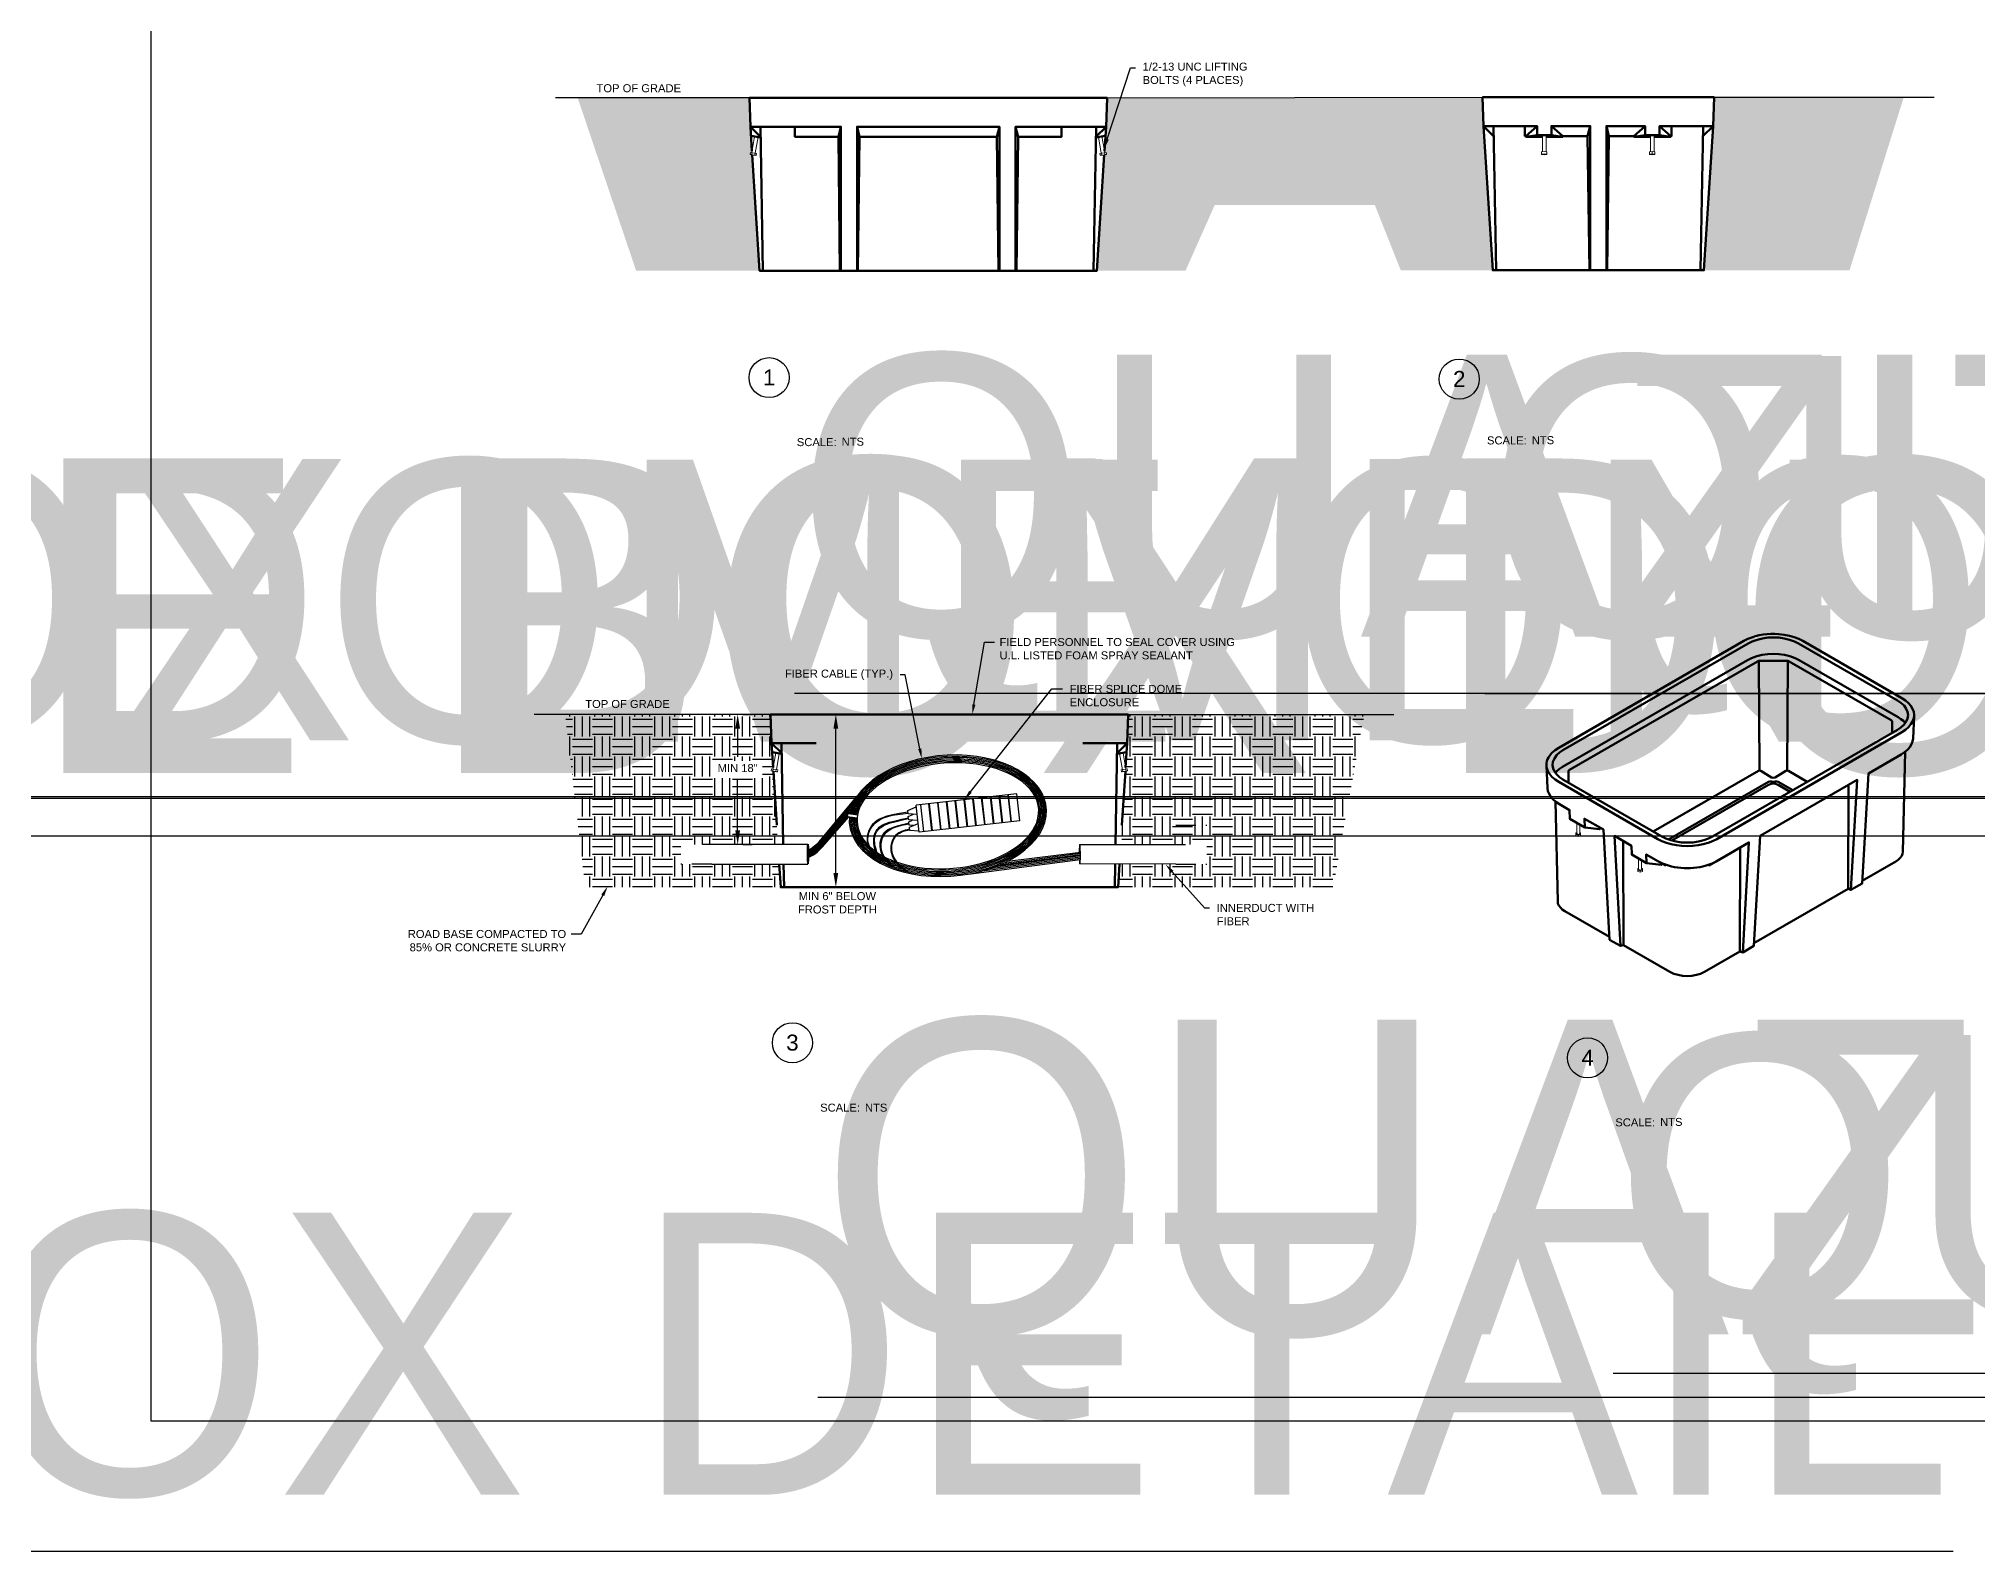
# Model space of a CAD drawing. Header units: feet. Extents: x -21 to 222, y -35 to 17.
# Drawn here: x 45.87 to 70.09, y -12.11 to 6.79 of the extents above; entities that cross this region are included whole.
import ezdxf
from ezdxf import colors
from ezdxf.entities.mleader import LeaderData, LeaderLine
from ezdxf.enums import TextEntityAlignment as Align
from ezdxf.math import Vec2, Vec3

# ---------------------------------------------------------------- set-up
doc = ezdxf.new("R2018")
doc.units = ezdxf.units.FT
doc.header["$MEASUREMENT"] = 0
doc.linetypes.add('DASHED2', pattern=[0.375, 0.25, -0.125])
for name, color, linetype in [('E-TEXT', 7, 'Continuous'), ('G-ANNO-TEXT', 1, 'Continuous'), ('PDF_Geometry', 7, 'Continuous'), ('TEXT', 1, 'Continuous')]:
    doc.layers.add(name, color=color, linetype=linetype)
doc.layers.add('G-NPLT', color=67, linetype='Continuous', plot=False)
doc.styles.add('NEI-A', font='arial.ttf', dxfattribs={"height": 0.1})
doc.styles.get("Standard").update_dxf_attribs({"font": 'arial.ttf'})
doc.dimstyles.new('Annotative - Arch', dxfattribs={"dimscale": 0, "dimtxt": 0.1, "dimasz": 0.18, "dimexe": 0.18, "dimexo": 0.0625, "dimgap": 0.09, "dimtad": 0, "dimtih": 1, "dimtoh": 1, "dimdec": 4, "dimlfac": 12, "dimzin": 0, "dimdsep": 46, "dimlunit": 4, "dimtxsty": 'NEI-A', "dimcen": 0.09, "dimadec": 1, "dimazin": 0, "dimtfac": 1, "dimtdec": 4, "dimtofl": 0, "dimtmove": 0, "dimatfit": 3, "dimfxl": 1, "dimtolj": 1, "dimtzin": 0, "dimarcsym": 0})
pattern_1 = [(0, (42.28815, 2.0998), (0.25, 0.25), [0.25, -0.25]), (0, (42.28815, 2.19355), (0.25, 0.25), [0.25, -0.25]), (0, (42.28815, 2.2873), (0.25, 0.25), [0.25, -0.25]), (90, (42.3194, 2.31855), (-0.25, 0.25), [0.25, -0.25]), (90, (42.41315, 2.31855), (-0.25, 0.25), [0.25, -0.25]), (90, (42.5069, 2.31855), (-0.25, 0.25), [0.25, -0.25])]

# ---------------------------------------------------------------- blocks, each defined once
blk = doc.blocks.new('DETAIL_TITLE')
at = {"layer": 'G-ANNO-TEXT'}
blk.add_circle((0.592, -0.513), 0.25, dxfattribs=at)
at = {"layer": 'G-ANNO-TEXT', "style": 'NEI-A', "flags": 8}
blk.add_attdef('#', text='', height=0.2, dxfattribs=at).set_placement((0.592, -0.511), align=Align.MIDDLE_CENTER)
at = {"layer": 'G-ANNO-TEXT', "lineweight": 30, "flags": 104}
blk.add_attdef('DETAIL_TITLE', text='', height=0.2, dxfattribs=at).set_placement((0.91, -0.525), align=Align.BOTTOM_LEFT)
at = {"layer": 'G-ANNO-TEXT', "style": 'NEI-A'}
for tag, p in [('SCALE:', (0.939, -0.738)), ('1"_=_', (1.547, -0.738))]:
    blk.add_attdef(tag, text='', height=0.1, dxfattribs=at).set_placement(p, align=Align.BOTTOM_LEFT)
blk = doc.blocks.new('*D8')
at = {"layer": 'Defpoints', "color": 0, "transparency": 16777216}
for p in [(54.603, -1.655), (54.603, -1.655), (54.603, -3.282)]:
    blk.add_point(p, dxfattribs=at)
at = {"layer": 'TEXT', "color": 0, "lineweight": -2, "transparency": 16777216}
for p, q in [((54.666, -1.655), (54.783, -1.655)), ((54.603, -1.835), (54.603, -2.185)), ((54.603, -3.102), (54.603, -2.468)), ((54.666, -3.282), (54.783, -3.282))]:
    blk.add_line(p, q, dxfattribs=at)
at = {"layer": 'TEXT', "color": 0, "transparency": 16777216}
for points in [[(54.573, -1.835), (54.633, -1.835), (54.603, -1.655)], [(54.573, -3.102), (54.633, -3.102), (54.603, -3.282)]]:
    blk.add_solid(points, dxfattribs=at)
at = {"layer": 'TEXT', "color": 0, "transparency": 16777216, "insert": (54.603, -2.326), "char_height": 0.1, "attachment_point": 5, "style": 'NEI-A'}
blk.add_mtext('\\A1;MIN 18"', dxfattribs=at)
blk = doc.blocks.new('*D9')
at = {"layer": 'Defpoints', "color": 0, "transparency": 16777216}
for p in [(55.83, -1.655), (55.83, -1.655), (55.83, -3.815)]:
    blk.add_point(p, dxfattribs=at)
at = {"layer": 'TEXT', "color": 0, "lineweight": -2, "transparency": 16777216}
for p, q in [((55.893, -1.655), (56.01, -1.655)), ((55.83, -3.635), (55.83, -1.835)), ((55.893, -3.815), (56.01, -3.815))]:
    blk.add_line(p, q, dxfattribs=at)
at = {"layer": 'TEXT', "color": 0, "transparency": 16777216}
for points in [[(55.8, -1.835), (55.86, -1.835), (55.83, -1.655)], [(55.8, -3.635), (55.86, -3.635), (55.83, -3.815)]]:
    blk.add_solid(points, dxfattribs=at)
at = {"layer": 'TEXT', "color": 0, "transparency": 16777216, "insert": (55.849, -4.01), "char_height": 0.1, "width": 1.34795, "attachment_point": 5, "style": 'NEI-A'}
blk.add_mtext('\\A1;MIN 6" BELOW FROST DEPTH', dxfattribs=at)

msp = doc.modelspace()

# ---------------------------------------------------------------- hatches: boundary and pattern name
h = msp.add_hatch()
h.set_pattern_fill('EARTH', color=256)
h.set_pattern_definition([(0, (41.71186, 2.0998), (0.25, 0.25), [0.25, -0.25]), (0, (41.71186, 2.19355), (0.25, 0.25), [0.25, -0.25]), (0, (41.71186, 2.2873), (0.25, 0.25), [0.25, -0.25]), (90, (41.74311, 2.31855), (-0.25, 0.25), [0.25, -0.25]), (90, (41.83686, 2.31855), (-0.25, 0.25), [0.25, -0.25]), (90, (41.93061, 2.31855), (-0.25, 0.25), [0.25, -0.25])])
h.paths.add_polyline_path([(60.5644904, 4.7103376), (61.5644904, 4.7103376), (62.5644904, 4.7103376), (62.8891021, 3.8940604), (64.0373512, 3.8958807), (63.9240178, 5.6958807), (63.9106845, 6.0558807), (59.2182963, 6.0480403), (59.2066297, 5.6880403), (59.1865994, 5.3842479), (59.1898904, 5.3651291), (59.2066297, 5.3680403), (59.2100981, 5.343761), (59.2082963, 5.3430403), (59.2066297, 5.3413736), (59.2021852, 5.3405959), (59.199963, 5.339707), (59.1986297, 5.3399736), (59.1832484, 5.3372819), (59.0916297, 3.8880403), (60.199196, 3.8897961)])
h.paths.add_polyline_path([(59.5606375, 5.8733328), (59.560643, 5.8733328)], flags=16)
h.paths.add_polyline_path([(54.7849923, 5.3375769), (54.7706134, 5.3400932), (54.7662963, 5.3393736), (54.7620463, 5.342207), (54.758099, 5.3437859), (54.7632963, 5.3680403), (54.778278, 5.3654348), (54.7816297, 5.384707), (54.7632963, 5.6880403), (54.749963, 6.0480403), (52.6043842, 6.0480403), (53.3346652, 3.8880403), (54.8766297, 3.8880403)])
h.paths.add_polyline_path([(69.1738125, 6.0558807), (66.8040178, 6.0558807), (66.7906845, 5.6958807), (66.6773512, 3.8958807), (68.4966943, 3.8958807)])
h = msp.add_hatch()
h.set_pattern_fill('EARTH', color=256)
h.set_pattern_definition(pattern_1)
h.paths.add_polyline_path([(53.8936637, -3.2820861), (55.1071335, -3.2820861), (55.049202, -2.3657152), (55.0348231, -2.3631989), (55.032506, -2.363585), (55.0289875, -2.3621776), (55.0219983, -2.3609545), (55.027506, -2.3352517), (55.0426234, -2.3378808), (55.0458394, -2.318585), (55.027506, -2.0152517), (55.0141727, -1.6552517), (52.4473515, -1.6552517), (52.699259, -3.8152517), (55.1408394, -3.8152517), (55.1225173, -3.5254303), (53.8936637, -3.5254303)])
h.paths.add_polyline_path([(54.258128, -2.4517665), (54.9154712, -2.4517665), (54.9154712, -2.2347155), (54.258128, -2.2347155)], flags=16)
h.paths.add_polyline_path([(53.8641848, -2.394795), (53.8641861, -2.3947949)], flags=16)
h = msp.add_hatch()
h.set_pattern_fill('EARTH', color=256)
h.set_pattern_definition(pattern_1)
h.paths.add_polyline_path([(62.4317499, -1.6552517), (59.482506, -1.6552517), (59.4708394, -2.0152517), (59.4508394, -2.318585), (59.4541023, -2.3381625), (59.4709124, -2.335239), (59.4709727, -2.336185), (59.4743502, -2.3598277), (59.472506, -2.3602517), (59.4708394, -2.3619184), (59.4663949, -2.3626962), (59.4641727, -2.363585), (59.4628394, -2.3633184), (59.4474581, -2.3660101), (59.3982823, -3.2820861), (60.4664101, -3.2822955), (60.4664101, -3.5254303), (59.3741614, -3.5229464), (59.3558394, -3.8152517), (62.0420169, -3.8152517)])
h.paths.add_polyline_path([(59.635023, -2.4573468), (60.2818941, -2.4573468), (60.2826303, -2.4573468), (59.6357592, -2.4573468)], flags=16)
h.paths.add_polyline_path([(61.9951521, -2.9091811), (61.9951447, -2.9091784), (61.9951419, -2.9091779)], flags=16)

# ---------------------------------------------------------------- linework, layer by layer
for p, q in [((59.2182963, 6.0480403), (63.9106845, 6.0558807)), ((66.8040178, 6.0558807), (69.5546904, 6.0558807)), ((54.749963, 6.0480403), (52.3267398, 6.0480403)), ((55.0141727, -1.6552517), (52.0582298, -1.6552517)), ((59.482506, -1.6552517), (62.80352, -1.6552517)), ((57.9305745, -3.5119772), (58.8859934, -3.3902851)), ((57.9738004, -3.4907041), (58.8858417, -3.3756527)), ((57.4881119, -3.6504109), (58.8847794, -3.4664611)), ((57.6631089, -3.6106224), (58.8853096, -3.451717)), ((57.755922, -3.5821125), (58.8857479, -3.433393)), ((57.8247176, -3.5572564), (58.8859457, -3.4190153)), ((57.8819065, -3.5339276), (58.8860276, -3.4036513))]:
    msp.add_line(p, q)
at = {"linetype": 'DASHED2'}
for p, q in [((60.0787512, -3.0387419), (60.4664101, -3.0387419)), ((54.2813225, -3.5254303), (53.8936637, -3.5254303)), ((60.0787512, -3.5254303), (60.4664101, -3.5254303))]:
    msp.add_line(p, q, dxfattribs=at)
for points in [[(58.0909697, -2.6479147), (56.8323609, -2.7900926)], [(58.0191748, -2.9968921), (57.9811542, -2.66032)], [(58.0267311, -2.9960385), (57.9887105, -2.6594664)], [(58.1289903, -2.9844869), (58.0909697, -2.6479147)], [(55.9775541, -2.9299706), (56.1007888, -2.9478155), (56.1057457, -2.9135838), (55.982511, -2.8957389)], [(55.9775541, -2.9299706), (55.982511, -2.8957389)], [(55.988041, -2.8965397), (56.0102896, -2.8707955)], [(56.845268, -2.9043507), (56.7326293, -2.8983558), (56.7276144, -2.8539624), (56.8344224, -2.8083421)], [(56.8539131, -2.9802771), (56.7402863, -2.9742296), (56.7352714, -2.9298362), (56.8005154, -2.9019689)], [(56.8703815, -3.1266647), (56.8323609, -2.7900926)], [(56.9281255, -3.1201417), (56.8901049, -2.7835695)], [(57.0303847, -3.1085901), (56.9923641, -2.7720179)], [(57.0384476, -3.1076792), (57.000427, -2.7711071)], [(57.1403129, -3.0961721), (57.1022923, -2.7596)], [(57.1478692, -3.0953185), (57.1098486, -2.7587464)], [(57.2501284, -3.0837669), (57.2121078, -2.7471947)], [(57.2581913, -3.0828561), (57.2201707, -2.7462839)], [(57.3600566, -3.0713489), (57.3220359, -2.7347768)], [(57.3676129, -3.0704953), (57.3295922, -2.7339232)], [(57.469872, -3.0589437), (57.4318514, -2.7223715)], [(57.4779349, -3.0580329), (57.4399143, -2.7214607)], [(57.5798002, -3.0465257), (57.5417796, -2.7099536)], [(57.5873565, -3.0456721), (57.5493359, -2.7091)], [(57.6896157, -3.0341205), (57.6515951, -2.6975484)], [(57.6976786, -3.0332097), (57.659658, -2.6966375)], [(57.7995439, -3.0217026), (57.7615232, -2.6851304)], [(57.8071002, -3.020849), (57.7690795, -2.6842768)], [(57.9093594, -3.0092973), (57.8713387, -2.6727252)], [(57.9169156, -3.0084437), (57.878895, -2.6718716)], [(56.7963376, -3.0427046), (56.7474718, -3.0401039), (56.742457, -2.9957104), (56.7869358, -2.9767124)], [(56.8688221, -3.1128604), (56.7551953, -3.1068129), (56.7501804, -3.0624195), (56.8579254, -3.0163989)], [(58.1289903, -2.9844869), (56.8703815, -3.1266647)], [(55.4818665, -3.2820861), (54.162793, -3.2820861)], [(58.8782073, -3.2820861), (60.1972807, -3.2820861)], [(54.2813225, -3.5254303), (55.4818665, -3.5254303)], [(60.0787512, -3.5254303), (58.8782073, -3.5211981)]]:
    msp.add_lwpolyline(points)
for points in [[(55.474045, -3.4016594, 0.1095728757), (55.647358, -3.2718338), (56.0186048, -2.8395721)], [(55.4741088, -3.4171544, 0.1113973155), (55.6511159, -3.2864006), (55.9812586, -2.9043877)], [(55.4741096, -3.386033, 0.1074434017), (55.643169, -3.2573965), (56.031209, -2.8025396)], [(55.4743161, -3.3698873, 0.1049500544), (55.6386367, -3.2429936), (56.0502024, -2.7583953)], [(55.4746571, -3.3544574, 0.1053518484), (55.6385791, -3.2257862), (56.0995842, -2.6732882)], [(55.4742976, -3.4323162, 0.1125423788), (55.6540228, -3.3015392), (55.9782581, -2.9300725)], [(55.4746255, -3.447641, 0.1147105609), (55.6587065, -3.3157701), (55.9953255, -2.9325439)]]:
    msp.add_lwpolyline(points, format="xyb")
at = {"extrusion": (0, 0, -1)}
msp.add_ellipse((55.4818665, -3.4016421), major_axis=(0, -0.1237882), ratio=0.0631843506, start_param=5.0443482774, end_param=10.5317988708, dxfattribs=at)
msp.add_ellipse((58.8782073, -3.4016421), major_axis=(0, -0.119556), ratio=0.0654210102, start_param=5.3026326632, end_param=10.7929476938)
for points, knots in [([(56.2882991, -3.3972339), (56.2882991, -3.3972339), (56.2605923, -3.361707), (56.1984396, -3.2401471), (56.2556756, -3.0276564), (56.4183007, -2.9167901), (56.7296524, -2.8720036)], [2.4227649658, 2.4227649658, 2.4227649658, 2.4227649658, 2.4528377507, 5.1335316913, 8.4611870174, 10.937955255, 10.937955255, 10.937955255, 10.937955255]), ([(56.3144687, -3.4157903), (56.2791178, -3.3659995), (56.1975107, -3.2482434), (56.3105481, -2.9336137), (56.5567599, -2.9070515), (56.7314822, -2.8882018)], [0.1857272775, 0.1857272775, 0.1857272775, 0.1857272775, 0.5996440499, 0.9535139619, 1.8183815683, 1.8183815683, 1.8183815683, 1.8183815683]), ([(56.3941476, -3.4645164), (56.351413, -3.4252021), (56.2988914, -3.3055345), (56.300296, -3.1399358), (56.3771129, -3.0451169), (56.498916, -2.9968465), (56.737039, -2.9454834)], [1.0750336702, 1.0750336702, 1.0750336702, 1.0750336702, 2.4528377507, 5.1335316913, 8.4611870174, 10.937955255, 10.937955255, 10.937955255, 10.937955255]), ([(56.4270702, -3.4818311), (56.3725412, -3.4444532), (56.3146596, -3.3173838), (56.3058353, -3.1438233), (56.392453, -3.0530447), (56.5125658, -3.0050568), (56.7382271, -2.9560008)], [0.8744474282, 0.8744474282, 0.8744474282, 0.8744474282, 2.4528377507, 5.1335316913, 8.4611870174, 10.8864402324, 10.8864402324, 10.8864402324, 10.8864402324]), ([(56.5139713, -3.5382053), (56.498656, -3.525661), (56.4368983, -3.4687237), (56.362476, -3.3231664), (56.4014915, -3.1471895), (56.5061015, -3.0627207), (56.7442245, -3.0113576)], [1.2307122959, 1.2307122959, 1.2307122959, 1.2307122959, 2.4528377507, 5.1335316913, 8.4611870174, 10.937955255, 10.937955255, 10.937955255, 10.937955255]), ([(56.5606514, -3.5559098), (56.5290825, -3.5337585), (56.4516785, -3.4745809), (56.37268, -3.3288467), (56.4397832, -3.0761116), (56.6247018, -3.0457421), (56.745304, -3.0209138)], [0.0649812382, 0.0649812382, 0.0649812382, 0.0649812382, 0.2688089007, 0.6068437753, 0.9153878895, 1.5358108001, 1.5358108001, 1.5358108001, 1.5358108001]), ([(56.6952157, -3.613144), (56.6468131, -3.5691819), (56.5748042, -3.50834), (56.4955891, -3.3534089), (56.5528251, -3.1409182), (56.6786966, -3.1034783), (56.7526878, -3.0846162)], [0.7650674506, 0.7650674506, 0.7650674506, 0.7650674506, 2.4528377507, 5.1335316913, 8.4611870174, 10.937955255, 10.937955255, 10.937955255, 10.937955255]), ([(56.7297195, -3.6213934), (56.6961207, -3.5969089), (56.5989524, -3.523993), (56.50182, -3.3522016), (56.5648501, -3.1394423), (56.6930014, -3.1085651), (56.7537736, -3.094228)], [0.1853899995, 0.1853899995, 0.1853899995, 0.1853899995, 2.9820281653, 5.7989854776, 8.84503102, 11.5754818487, 11.5754818487, 11.5754818487, 11.5754818487])]:
    msp.add_open_spline(points, degree=3, knots=knots)
at = {"layer": 'E-TEXT'}
for major_axis, ratio, start_param, end_param in [((-1.2308723, -0.0929164), 0.6126067532, 6.1754982242, 12.4135660395), ((-1.2147396, -0.0916986), 0.6074618782, 6.177909352, 12.4149883908), ((-1.1986069, -0.0904808), 0.6021785082, 1.065752584, 6.1332881048), ((-1.1824743, -0.089263), 0.5967509747, 1.030765012, 6.1348400557), ((-1.1663416, -0.0880451), 0.5911732956, 0.9971609582, 6.1364635937), ((-1.150209, -0.0868273), 0.5854391531, 0.9654105275, 6.1381638212), ((-1.1340763, -0.0856095), 0.57954187, 0.9357440971, 6.1399463406), ((-1.1986069, -0.0904808), 0.6021785082, 6.1804282115, 7.3228338149), ((-1.1824743, -0.089263), 0.5967509747, 6.1830622683, 7.1222312492), ((-1.1663416, -0.0880451), 0.5911732956, 6.1858197021, 6.8315182999), ((-1.150209, -0.0868273), 0.5854391531, 6.1887094948, 6.7831309395), ((-1.1340763, -0.0856095), 0.57954187, 6.1917415333, 6.7396699986), ((-1.1340763, -0.0856095), 0.57954187, 6.7642773288, 6.8943316501), ((-1.150209, -0.0868273), 0.5854391531, 6.8158101346, 6.9287269587), ((-1.1663416, -0.0880451), 0.5911732956, 6.8710715944, 6.9693813123), ((-1.1340763, -0.0856095), 0.57954187, 0.6356803923, 0.730817872), ((-1.150209, -0.0868273), 0.5854391531, 0.6697133094, 0.7630699162), ((-1.1663416, -0.0880451), 0.5911732956, 0.7110398375, 0.7985679778), ((-1.1340763, -0.0856095), 0.57954187, 0.7520041451, 0.9140597382), ((-1.150209, -0.0868273), 0.5854391531, 0.7873411181, 0.9424784243), ((-1.1663416, -0.0880451), 0.5911732956, 0.8280489305, 0.9739617523), ((-1.1824743, -0.089263), 0.5967509747, 0.8770998178, 1.0072570146)]:
    msp.add_ellipse((57.2297809, -2.9218748), major_axis=major_axis, ratio=ratio, start_param=start_param, end_param=end_param, dxfattribs=at)
at = {"layer": 'G-NPLT'}
msp.add_lwpolyline([(47.2726685, 12.3770311), (79.5365501, 12.3770311), (79.5365501, -10.4883779), (47.2726685, -10.4883779)], close=True, dxfattribs=at)
at = {"layer": 'PDF_Geometry', "lineweight": 53}
for points in [[(64.4790178, 5.6958807), (63.9240178, 5.6958807), (63.9106845, 6.0558807), (66.8040178, 6.0558807), (66.7906845, 5.6958807), (66.2356845, 5.6958807)], [(58.649963, 5.6880403), (59.2066297, 5.6880403), (59.2182963, 6.0480403), (54.749963, 6.0480403), (54.7632963, 5.6880403), (55.3182963, 5.6880403)], [(54.889963, 5.5630403), (54.7632963, 5.6880403), (54.7816297, 5.384707)], [(54.889963, 5.554707), (54.7716297, 5.5763736)], [(54.9182963, 3.8880403), (54.8866297, 5.6880403)], [(55.8616297, 5.5630403), (55.3182963, 5.5630403), (55.3182963, 5.6880403), (55.8932963, 5.6880403)], [(55.8816297, 3.8880403), (55.8616297, 5.5630403), (55.8932963, 5.6880403), (55.8932963, 3.8880403)], [(56.094963, 5.6880403), (57.8732963, 5.6880403), (57.8416297, 5.5630403), (56.1266297, 5.5630403)], [(56.094963, 3.8880403), (56.094963, 5.6880403), (56.1266297, 5.5630403), (56.1066297, 3.8880403)], [(57.8732963, 5.6880403), (57.8732963, 3.8880403)], [(58.0766297, 5.6880403), (58.649963, 5.6880403), (58.649963, 5.5630403), (58.1082963, 5.5630403)], [(58.0766297, 3.8880403), (58.0766297, 5.6880403), (58.1082963, 5.5630403), (58.0866297, 3.8880403)], [(59.049963, 3.8880403), (59.0816297, 5.6880403)], [(59.1866297, 5.384707), (59.2066297, 5.6880403), (59.079963, 5.5630403)], [(59.079963, 5.554707), (59.1966297, 5.5763736)], [(64.0490178, 5.5708807), (63.9240178, 5.6958807), (64.0373512, 3.8958807), (66.6773512, 3.8958807), (66.7906845, 5.6958807), (66.6640178, 5.5708807)], [(64.0790178, 3.8958807), (64.0473512, 5.6958807)], [(64.4406845, 5.6958807), (64.4406845, 5.5708807), (64.4523512, 5.5708807), (64.4523512, 5.5625474)], [(64.4673512, 5.6958807), (64.5923512, 5.6958807), (64.4523512, 5.5708807)], [(64.6590178, 5.5625474), (64.4523512, 5.5625474), (64.5923512, 5.5842141), (64.5923512, 5.6958807)], [(64.5923512, 5.5842141), (64.7723512, 5.5842141), (64.7723512, 5.6958807), (65.2556845, 5.6958807), (65.2556845, 3.8958807)], [(64.7040178, 5.5625474), (64.9123512, 5.5625474), (64.7723512, 5.5842141)], [(64.9123512, 5.5708807), (64.7723512, 5.6958807), (64.9123512, 5.5708807)], [(65.2240178, 5.5708807), (65.2556845, 5.6958807)], [(65.4590178, 3.8958807), (65.4590178, 5.6958807), (65.9423512, 5.6958807), (65.9423512, 5.5842141), (65.8023512, 5.5625474), (66.0106845, 5.5625474)], [(65.4906845, 5.5708807), (65.4590178, 5.6958807)], [(65.8023512, 5.5625474), (65.8023512, 5.5708807), (65.9423512, 5.6958807), (65.8023512, 5.5708807), (65.4906845, 5.5708807), (65.4690178, 3.8958807)], [(66.1223512, 5.6958807), (66.1223512, 5.5842141), (65.9423512, 5.5842141)], [(66.1223512, 5.5842141), (66.2623512, 5.5625474), (66.0556845, 5.5625474)], [(66.2623512, 5.5708807), (66.1223512, 5.6958807), (66.2473512, 5.6958807)], [(66.2623512, 5.5625474), (66.2623512, 5.5708807), (66.2740178, 5.5708807), (66.2740178, 5.6958807)], [(66.6356845, 3.8958807), (66.6673512, 5.6958807)], [(59.1832963, 5.3380403), (59.0916297, 3.8880403), (54.8766297, 3.8880403), (54.784963, 5.3380403)], [(57.8632963, 3.8880403), (57.8416297, 5.5630403)], [(65.2456845, 3.8958807), (65.2240178, 5.5708807), (64.9123512, 5.5708807), (64.9123512, 5.5625474)], [(67.6129692, -0.6506612), (67.6789567, -0.6587085), (67.7449443, -0.6715841), (67.8061035, -0.6892881), (67.8624344, -0.710211), (67.9139368, -0.7375717), (69.151606, -1.4505593), (69.1950613, -1.4811389), (69.2336881, -1.5133279), (69.2642677, -1.5487359), (69.2851906, -1.5857533), (69.2996757, -1.6243802), (69.3028946, -1.6646165), (69.2996757, -1.7032433), (69.2851906, -1.7418702), (69.2642677, -1.7788876), (69.2336881, -1.8142956), (69.1950613, -1.8480941), (69.151606, -1.8770642), (66.8372129, -3.21291), (66.7857104, -3.2386613), (66.7293796, -3.2611936), (66.6682204, -3.2772882), (66.6038423, -3.2901638), (66.5362453, -3.298211), (66.4686482, -3.30143), (66.4010512, -3.298211), (66.3334542, -3.2901638), (66.2690761, -3.2772882), (66.2079169, -3.2611936), (66.151586, -3.2386613), (66.1000836, -3.21291), (64.8624144, -2.498313), (64.8173497, -2.4693429), (64.7787228, -2.4355444), (64.7497527, -2.4001364), (64.7272203, -2.363119)], [(64.7497527, -2.1699846), (64.7787228, -2.1345767), (64.8173497, -2.1023876), (64.8624144, -2.071808), (67.175198, -0.7375717), (67.2267005, -0.710211)], [(64.9847328, -2.5079697), (64.9847328, -2.3663379), (64.9879517, -2.3566812), (64.9976084, -2.3486339), (67.3474095, -0.9934747), (67.3618945, -0.9870369), (67.3779891, -0.9854274), (67.7111458, -0.9854274), (67.7272403, -0.9870369), (67.7417254, -0.9934747), (69.0148025, -1.7273851), (69.0244593, -1.7354324), (69.0276782, -1.7450891), (69.0276782, -1.886721)], [(67.3731607, -2.3566812), (67.3618945, -0.9870369)], [(67.7272403, -0.9870369), (67.7159742, -2.3566812)], [(58.9141727, -2.0152517), (59.4708394, -2.0152517), (59.482506, -1.6552517), (55.0141727, -1.6552517), (55.027506, -2.0152517), (55.582506, -2.0152517)], [(67.3023448, -4.5149573), (68.4788548, -3.8357683), (68.5142627, -3.8486439), (68.6526757, -3.7681713), (68.7315389, -2.3936986), (69.1419493, -2.1554996), (69.1854045, -2.1281389), (69.2208125, -2.0975593), (69.2497827, -2.0637608), (69.272315, -2.0283528), (69.2851906, -1.9929448), (69.2916284, -1.9559274), (69.3028946, -1.6710543)], [(69.1387304, -1.8191239), (69.0968846, -1.8464846), (66.784101, -3.1823304), (66.7358174, -3.2048628)], [(55.1541727, -2.1402517), (55.027506, -2.0152517), (55.0458394, -2.318585)], [(55.1541727, -2.148585), (55.0358394, -2.1269184)], [(55.1731263, -3.2820861), (55.1508394, -2.0152517)], [(59.3235525, -3.2820861), (59.3458394, -2.0152517)], [(59.4508394, -2.318585), (59.4708394, -2.0152517), (59.3441727, -2.1402517)], [(59.3441727, -2.148585), (59.4608394, -2.1269184)], [(68.6558946, -3.7343727), (69.0743523, -3.4929548), (69.1049319, -3.4720319), (69.1306831, -3.4478902), (69.1483871, -3.4237484), (69.1596533, -3.3963877), (69.1644817, -3.3706364), (69.1902329, -2.1233105)], [(55.0917497, -3.0387419), (55.0491727, -2.3652517)], [(59.447506, -2.3652517), (59.4049291, -3.0387419)], [(64.7095164, -2.2923031), (64.722392, -2.5771762), (64.7272203, -2.6141936), (64.7417054, -2.6496016), (64.7626283, -2.6850095), (64.7915984, -2.718808), (64.8286159, -2.7493876), (64.8704616, -2.7767483), (64.9992179, -2.8507832), (65.0024368, -2.960226), (65.1875238, -3.0664498)], [(66.0437527, -3.1179523), (67.3570662, -2.3615095), (67.3602851, -2.3599001)], [(67.3844269, -2.3599001), (67.3876458, -2.3615095), (67.5228398, -2.4419822), (67.5437627, -2.4468105), (67.566295, -2.4419822), (67.7014891, -2.3615095), (67.704708, -2.3599001)], [(67.7288498, -2.3599001), (67.7320687, -2.3615095), (67.9686582, -2.4967036)], [(66.2014791, -3.2048628), (66.1531955, -3.1823304), (64.9155263, -2.4677334)], [(66.2352776, -3.2193479), (67.4826035, -2.498313), (67.5019169, -2.4934847), (67.5228398, -2.4950941), (67.5292776, -2.4967036), (67.5437627, -2.498313), (67.5598572, -2.4967036), (67.566295, -2.4950941), (67.5872179, -2.4934847), (67.6065314, -2.498313), (67.7867901, -2.6029274)], [(67.4954791, -2.5288926), (67.4826035, -2.533721), (66.2755139, -3.230614)], [(66.6843149, -4.8722559), (67.1269144, -4.6163529), (67.1623224, -4.6292285), (67.3007353, -4.5487559), (67.3779891, -3.1742832), (68.5931259, -2.4741712), (68.5142627, -3.8486439)], [(67.7562105, -2.6206314), (67.6065314, -2.533721), (67.5936557, -2.5288926)], [(68.4788548, -3.8357683), (68.4852926, -2.5353304)], [(64.822178, -2.7445593), (64.8495387, -3.9918852), (64.8527577, -4.0176364), (64.8656333, -4.0449971), (64.8833373, -4.0691389), (64.907479, -4.0932807), (64.9380586, -4.1142036), (65.4965388, -4.4360942)], [(65.3726109, -3.0712782), (65.3726109, -3.0905916), (65.1875238, -3.0664498), (65.1843049, -2.9586165), (65.4208945, -3.0938105), (65.4981482, -4.4698927), (65.6365612, -4.5487559), (65.6719691, -4.5374897), (66.2529816, -4.8722559)], [(65.6365612, -4.5487559), (65.5593074, -3.1742832), (65.7717552, -3.298211), (65.7749741, -3.4060444), (65.9600612, -3.5122683), (66.1451482, -3.5364101), (66.1451482, -3.5122683)], [(65.6671408, -3.2370518), (65.6719691, -4.5374897)], [(66.7422552, -3.5315817), (66.7422552, -3.5412384), (66.8291657, -3.4913454), (67.2395761, -3.2547558), (67.1623224, -4.6292285)], [(67.1269144, -4.6163529), (67.1317428, -3.315915)], [(59.3741614, -3.5254303), (59.3558394, -3.8152517), (55.1408394, -3.8152517), (55.1225173, -3.5254303)], [(55.182506, -3.8152517), (55.1774073, -3.5254303)], [(59.3141727, -3.8152517), (59.3192714, -3.5254303)], [(65.9600612, -3.5122683), (65.9568423, -3.4044349), (66.1081308, -3.4913454)]]:
    msp.add_lwpolyline(points, dxfattribs=at)
at = {"layer": 'PDF_Geometry', "lineweight": 18}
for points in [[(64.7040178, 5.3742141), (64.7040178, 5.5725474), (64.7040178, 5.5742141), (64.7006845, 5.5742141), (64.6990178, 5.5758807), (64.6656845, 5.5758807), (64.6623512, 5.5742141), (64.6606845, 5.5742141), (64.6590178, 5.5725474), (64.6590178, 5.3742141)], [(66.0556845, 5.3742141), (66.0556845, 5.5725474), (66.0540178, 5.5742141), (66.0523512, 5.5742141), (66.0490178, 5.5758807), (66.0156845, 5.5758807), (66.0140178, 5.5742141), (66.0106845, 5.5742141), (66.0106845, 5.5725474), (66.0106845, 5.3742141)], [(54.759963, 5.3430403), (54.7682963, 5.339707), (54.7782963, 5.3413736), (54.7966297, 5.334707), (54.8166297, 5.334707), (54.8232963, 5.3313736), (54.8332963, 5.3313736)], [(54.7782963, 5.364707), (54.814963, 5.5680403)], [(54.7782963, 5.3413736), (54.7816297, 5.364707)], [(54.8166297, 5.334707), (54.819963, 5.3580403)], [(54.8232963, 5.3563736), (54.8582963, 5.5613736)], [(59.1466297, 5.3563736), (59.109963, 5.5613736)], [(59.1366297, 5.3313736), (59.144963, 5.3313736), (59.1532963, 5.334707), (59.1732963, 5.334707), (59.1916297, 5.3413736)], [(59.1532963, 5.334707), (59.1482963, 5.3580403)], [(59.189963, 5.364707), (59.154963, 5.5680403)], [(59.2082963, 5.3430403), (59.199963, 5.339707), (59.1916297, 5.3413736), (59.1866297, 5.364707)], [(64.7156845, 5.3475474), (64.6823512, 5.3508807), (64.6490178, 5.3475474)], [(66.0323512, 5.3775474), (66.0656845, 5.3742141), (66.0656845, 5.3408807), (66.0323512, 5.3375474), (65.9990178, 5.3408807), (65.9990178, 5.3742141), (66.0323512, 5.3775474), (66.0323512, 5.3508807)], [(65.9990178, 5.3475474), (66.0323512, 5.3508807), (66.0656845, 5.3475474)], [(55.042506, -2.338585), (55.0791727, -2.1352517)], [(55.087506, -2.3469184), (55.122506, -2.1419184)], [(59.4108394, -2.3469184), (59.3741727, -2.1419184)], [(59.4541727, -2.338585), (59.4191727, -2.1352517)], [(55.0241727, -2.3602517), (55.032506, -2.363585), (55.042506, -2.3619184), (55.0608394, -2.368585), (55.0808394, -2.368585), (55.087506, -2.3719184), (55.097506, -2.3719184)], [(55.042506, -2.3619184), (55.0458394, -2.338585)], [(55.0808394, -2.368585), (55.0841727, -2.3452517)], [(59.4008394, -2.3719184), (59.4091727, -2.3719184), (59.417506, -2.368585), (59.437506, -2.368585), (59.4558394, -2.3619184)], [(59.417506, -2.368585), (59.412506, -2.3452517)], [(59.472506, -2.3602517), (59.4641727, -2.363585), (59.4558394, -2.3619184), (59.4508394, -2.338585)], [(65.1263646, -3.130828), (65.1360213, -3.1356563), (65.1360213, -3.1710643), (65.1070512, -3.1823304), (65.078081, -3.1710643), (65.078081, -3.1356563), (65.0877378, -3.130828)], [(65.0877378, -3.0085095), (65.0877378, -3.1437036), (65.095785, -3.1517508), (65.1070512, -3.1549697), (65.1183174, -3.1517508), (65.1263646, -3.1437036), (65.1263646, -3.0326513)], [(65.1070512, -3.1823304), (65.1070512, -3.1646265), (65.078081, -3.1533603)], [(65.1360213, -3.1533603), (65.1070512, -3.1646265)], [(65.8602751, -3.5766464), (65.8506184, -3.5814747), (65.8506184, -3.6168827), (65.8795885, -3.6281489)], [(65.8506184, -3.5991787), (65.8795885, -3.6104449), (65.8795885, -3.6281489), (65.9085587, -3.6168827), (65.9085587, -3.5814747), (65.898902, -3.5766464)], [(65.8602751, -3.454328), (65.8602751, -3.589522), (65.8683224, -3.5975693), (65.8795885, -3.6007882), (65.8908547, -3.5975693), (65.898902, -3.589522), (65.898902, -3.4784698)], [(65.9085587, -3.5991787), (65.8795885, -3.6104449)]]:
    msp.add_lwpolyline(points, dxfattribs=at)
for points in [[(54.7632963, 5.3413736), (54.7582963, 5.344707), (54.7632963, 5.3680403), (54.839963, 5.354707), (54.834963, 5.3313736), (54.829963, 5.329707)], [(59.139963, 5.329707), (59.2066297, 5.3413736), (59.209963, 5.344707), (59.2066297, 5.3680403), (59.129963, 5.354707), (59.1332963, 5.3313736)], [(64.6823512, 5.3775474), (64.7156845, 5.3742141), (64.7156845, 5.3408807), (64.6823512, 5.3375474), (64.6490178, 5.3408807), (64.6490178, 5.3742141)], [(55.027506, -2.3619184), (55.022506, -2.358585), (55.027506, -2.3352517), (55.1041727, -2.348585), (55.0991727, -2.3719184), (55.0941727, -2.373585)], [(59.4041727, -2.373585), (59.4708394, -2.3619184), (59.4741727, -2.358585), (59.4708394, -2.3352517), (59.3941727, -2.348585), (59.397506, -2.3719184)]]:
    msp.add_lwpolyline(points, close=True, dxfattribs=at)
at = {"layer": 'PDF_Geometry', "lineweight": 53}
for points in [[(64.839882, -2.1619374), (64.8736805, -2.1313578), (64.9155263, -2.1039971), (67.2299194, -0.7681513), (67.278203, -0.7440095, -0.1945996979), (67.8109319, -0.7440095), (67.8592154, -0.7681513), (69.0968846, -1.4827483), (69.1387304, -1.510109)], [(69.1934518, -1.7627931), (69.16931, -1.7370418), (69.1387304, -1.7129001), (69.1049319, -1.6903677), (67.8672627, -0.9757707), (67.8173697, -0.9516289, 0.1923713396), (67.2701557, -0.9516289), (67.2218721, -0.9757707), (64.9090885, -2.3116165), (64.8736805, -2.3341488), (64.8447104, -2.3582906), (64.8189591, -2.3840419)], [(66.1950413, -3.5315817), (66.1950413, -3.5412384), (66.1081308, -3.4913454), (66.1580239, -3.5170966, 0.195142487), (66.7792726, -3.5170966), (66.8291657, -3.4913454)]]:
    msp.add_lwpolyline(points, format="xyb", dxfattribs=at)
for points in [[(67.2267005, -0.710211), (67.3550544, -0.6572063), (67.4750391, -0.6428151), (67.6129692, -0.6506612)], [(69.1387304, -1.510109), (69.2568374, -1.6009492), (69.2566094, -1.7271974), (69.1387304, -1.8191239)], [(64.7272203, -2.363119), (64.6973113, -2.2972253), (64.7064852, -2.2274287), (64.7497527, -2.1699846)], [(64.9155263, -2.4677334), (64.7948174, -2.3956433), (64.7348786, -2.2796152), (64.839882, -2.1619374)], [(67.3844269, -2.3599001), (67.3708404, -2.3554473), (67.3738715, -2.3554473), (67.3602851, -2.3599001)], [(67.7288498, -2.3599001), (67.7152633, -2.3554473), (67.7182944, -2.3554473), (67.704708, -2.3599001)], [(67.5936557, -2.5288926), (67.5649404, -2.515789), (67.5241944, -2.5157756), (67.4954791, -2.5288926)], [(66.7358174, -3.2048628), (66.5812026, -3.2745655), (66.3560938, -3.2745655), (66.2014791, -3.2048628)], [(66.2529816, -4.8722559), (66.3755548, -4.9413819), (66.5617685, -4.9413148), (66.6843149, -4.8722559)]]:
    msp.add_open_spline(points, degree=3, dxfattribs=at)

# ---------------------------------------------------------------- block references
at = {"layer": 'G-ANNO-TEXT'}
ref = msp.add_blockref('DETAIL_TITLE', (54.4037328, 3.0659939), dxfattribs=at)
ref.add_attrib('#', '1', dxfattribs={"layer": '0', "height": 0.2, "style": 'NEI-A'}).set_placement((54.9959328, 2.5550939), align=Align.MIDDLE_CENTER)
lines = msp.add_mtext('{\\LQUAZITE UNDERGROUND ENCLOSURE BOX FRONT VIEW}', dxfattribs={"layer": '0', "insert": (55.3136294, 2.8408555), "char_height": 3.524255013, "attachment_point": 1})
ref.add_attrib('DETAIL_TITLE', '', (55.3136294, 2.8408555)).embed_mtext(lines)
ref.add_attrib('SCALE:', 'SCALE:', dxfattribs={"layer": '0', "height": 0.1, "style": 'NEI-A'}).set_placement((55.3423821, 1.7974144), align=Align.TOP_LEFT)
ref.add_attrib('1"_=_', 'NTS', dxfattribs={"layer": '0', "height": 0.1, "style": 'NEI-A'}).set_placement((55.9021077, 1.8033685), align=Align.TOP_LEFT)
ref = msp.add_blockref('DETAIL_TITLE', (63.027765, 3.0480278), dxfattribs=at)
ref.add_attrib('#', '2', dxfattribs={"layer": '0', "height": 0.2, "style": 'NEI-A'}).set_placement((63.619965, 2.5371278), align=Align.MIDDLE_CENTER)
lines = msp.add_mtext('{\\LQUAZITE UNDERGROUND ENCLOSURE BOX SIDE VIEW}', dxfattribs={"layer": '0', "insert": (63.9376616, 2.8228894), "char_height": 3.514798768, "attachment_point": 1})
ref.add_attrib('DETAIL_TITLE', '', (63.9376616, 2.8228894)).embed_mtext(lines)
ref.add_attrib('SCALE:', 'SCALE:', dxfattribs={"layer": '0', "height": 0.1, "style": 'NEI-A'}).set_placement((63.9664143, 1.8186356), align=Align.TOP_LEFT)
ref.add_attrib('1"_=_', 'NTS', dxfattribs={"layer": '0', "height": 0.1, "style": 'NEI-A'}).set_placement((64.5261399, 1.8217079), align=Align.TOP_LEFT)
ref = msp.add_blockref('DETAIL_TITLE', (15.7666184, 1.7524968), dxfattribs=at)
lines = msp.add_mtext('{\\LSPLICE BOX DOME ON FRONT VIEW}', dxfattribs={"layer": '0', "insert": (16.676515, 1.5273584), "char_height": 3.524255013, "attachment_point": 1})
ref.add_attrib('DETAIL_TITLE', '', (16.676515, 1.5273584)).embed_mtext(lines)
ref = msp.add_blockref('DETAIL_TITLE', (20.9827675, 1.7623564), dxfattribs=at)
lines = msp.add_mtext('{\\LSPLICE BOX DOME OFF FRONT VIEW}', dxfattribs={"layer": '0', "insert": (21.8926641, 1.537218), "char_height": 3.514798768, "attachment_point": 1})
ref.add_attrib('DETAIL_TITLE', '', (21.8926641, 1.537218)).embed_mtext(lines)
ref = msp.add_blockref('DETAIL_TITLE', (29.6453414, 1.7679269), dxfattribs=at)
lines = msp.add_mtext('{\\LSPLICE BOX DOME ON SIDE VIEW}', dxfattribs={"layer": '0', "insert": (30.555238, 1.5427885), "char_height": 3.930750782, "attachment_point": 1})
ref.add_attrib('DETAIL_TITLE', '', (30.555238, 1.5427885)).embed_mtext(lines)
ref = msp.add_blockref('DETAIL_TITLE', (54.695362, -5.2451671), dxfattribs=at)
ref.add_attrib('#', '3', dxfattribs={"layer": '0', "height": 0.2, "style": 'NEI-A'}).set_placement((55.287562, -5.7560671), align=Align.MIDDLE_CENTER)
lines = msp.add_mtext('{\\LQUAZITE UNDERGROUND ENCLOSURE BOX INSTALLATION VIEW}', dxfattribs={"layer": '0', "insert": (55.6052586, -5.4703055), "char_height": 3.930750782, "attachment_point": 1})
ref.add_attrib('DETAIL_TITLE', '', (55.6052586, -5.4703055)).embed_mtext(lines)
ref.add_attrib('SCALE:', 'SCALE:', dxfattribs={"layer": '0', "height": 0.1, "style": 'NEI-A'}).set_placement((55.6340113, -6.5186319), align=Align.TOP_LEFT)
ref.add_attrib('1"_=_', 'NTS', dxfattribs={"layer": '0', "height": 0.1, "style": 'NEI-A'}).set_placement((56.1937369, -6.5186319), align=Align.TOP_LEFT)
ref = msp.add_blockref('DETAIL_TITLE', (64.631125, -5.4343122), dxfattribs=at)
ref.add_attrib('#', '4', dxfattribs={"layer": '0', "height": 0.2, "style": 'NEI-A'}).set_placement((65.223325, -5.9452122), align=Align.MIDDLE_CENTER)
lines = msp.add_mtext('{\\LQUAZITE UNDERGROUND ENCLOSURE BOX ISOMETRIC VIEW}', dxfattribs={"layer": '0', "insert": (65.5410216, -5.6594506), "char_height": 3.524255013, "attachment_point": 1})
ref.add_attrib('DETAIL_TITLE', '', (65.5410216, -5.6594506)).embed_mtext(lines)
ref.add_attrib('SCALE:', 'SCALE:', dxfattribs={"layer": '0', "height": 0.1, "style": 'NEI-A'}).set_placement((65.5697743, -6.7028918), align=Align.TOP_LEFT)
ref.add_attrib('1"_=_', 'NTS', dxfattribs={"layer": '0', "height": 0.1, "style": 'NEI-A'}).set_placement((66.1294999, -6.6969377), align=Align.TOP_LEFT)
ref = msp.add_blockref('DETAIL_TITLE', (23.0463524, -7.6576464), dxfattribs=at)
lines = msp.add_mtext('{\\LSPLICE BOX DETAIL}', dxfattribs={"layer": '0', "insert": (23.9562489, -7.8827847), "char_height": 3.524255013, "attachment_point": 1})
ref.add_attrib('DETAIL_TITLE', '', (23.9562489, -7.8827847)).embed_mtext(lines)

# ---------------------------------------------------------------- dimensions: what is measured, and where the dimension line sits
at = {"layer": 'TEXT'}
for base, p1, p2, text, override, picture, middle in [((54.6033671, -1.6552517), (54.6033671, -3.2820861), (54.6033671, -1.6552517), 'MIN 18"', {"dimscale": 1}, '*D8', (54.6033671, -2.3264853)), ((55.8301776, -1.6552517), (55.8301776, -3.8152517), (55.8301776, -1.6552517), 'MIN 6" BELOW FROST DEPTH', {"dimscale": 1, "dimtmove": 2}, '*D9', (55.8488652, -4.0097747))]:
    dim = msp.add_linear_dim(base=base, p1=p1, p2=p2, angle=90, text=text, dimstyle='Annotative - Arch', override=override, dxfattribs=at)
    dim.commit()
    dim.dimension.update_dxf_attribs({"geometry": picture, "text_midpoint": middle, "dimtype": 160})

# ---------------------------------------------------------------- leaders
at = {"layer": 'G-ANNO-TEXT'}
ml = msp.add_multileader_mtext('Standard', dxfattribs=at)
ml.set_content('1/2-13 UNC LIFTING BOLTS (4 PLACES)', color=256, style='NEI-A')
ml.set_leader_properties()
ml.build(insert=Vec2(0, 0))
ml.multileader.update_dxf_attribs({"dogleg_length": 0.0625, "arrow_head_size": 0.125})
ctx = ml.context
ctx.base_point, ctx.char_height, ctx.arrow_head_size, ctx.landing_gap_size, ctx.plane_origin = Vec3(59.5734067, 6.4247368), 0.1, 0.125, 0.09, Vec3(59.724465, 5.2640141)
notes = []
notes.append((ctx, [(0, (1, 1, 0), (59.5109067, 6.4247368), (1, 0), 0.0625, [(0, [(59.1838226, 5.4145122)], 0, [])])]))
ctx.mtext.insert, ctx.mtext.width, ctx.mtext.flow_direction = Vec3(59.6634067, 6.4894366), 1.550380085, 5
ml = msp.add_multileader_mtext('Standard', dxfattribs=at)
ml.set_content('TOP OF GRADE', color=256, style='NEI-A')
ml.set_leader_properties()
ml.build(insert=Vec2(0, 0))
ml.multileader.update_dxf_attribs({"dogleg_length": 0.0625, "arrow_head_size": 0.125})
ctx = ml.context
ctx.base_point, ctx.char_height, ctx.arrow_head_size, ctx.landing_gap_size, ctx.plane_origin = Vec3(52.7605231, 6.1687277), 0.1, 0.125, 0.09, Vec3(51.6995802, 5.5773553)
ctx.text_align_type = 2
notes.append((ctx, [(0, (0, 0, 0), (0, 0), (1, 0), 1, [])]))
ctx.mtext.insert, ctx.mtext.width, ctx.mtext.alignment, ctx.mtext.flow_direction = Vec3(53.8953389, 6.2195804), 1.550380085, 3, 5
ml = msp.add_multileader_mtext('Standard', dxfattribs=at)
ml.set_content('TOP OF GRADE', color=256, style='NEI-A')
ml.set_leader_properties()
ml.build(insert=Vec2(0, 0))
ml.multileader.update_dxf_attribs({"dogleg_length": 0.0625, "arrow_head_size": 0.125})
ctx = ml.context
ctx.base_point, ctx.char_height, ctx.arrow_head_size, ctx.landing_gap_size, ctx.plane_origin = Vec3(52.6193031, -1.5255042), 0.1, 0.125, 0.09, Vec3(51.5583601, -2.1168766)
ctx.text_align_type = 2
notes.append((ctx, [(0, (0, 0, 0), (0, 0), (1, 0), 1, [])]))
ctx.mtext.insert, ctx.mtext.width, ctx.mtext.alignment, ctx.mtext.flow_direction = Vec3(53.7541189, -1.4746516), 1.550380085, 3, 5
ml = msp.add_multileader_mtext('Standard', dxfattribs=at)
ml.set_content('FIBER CABLE (TYP.)', color=256, style='NEI-A')
ml.set_leader_properties()
ml.build(insert=Vec2(0, 0))
ml.multileader.update_dxf_attribs({"dogleg_length": 0.0625, "arrow_head_size": 0.125})
ctx = ml.context
ctx.base_point, ctx.char_height, ctx.arrow_head_size, ctx.landing_gap_size, ctx.plane_origin = Vec3(55.119978, -1.1598517), 0.1, 0.125, 0.09, Vec3(55.3932097, -1.7373768)
ctx.text_align_type = 2
notes.append((ctx, [(1, (1, 1, 0), (56.6966526, -1.1598517), (-1, 0), 0.0625, [(0, [(56.9033657, -2.2067707)], 0, [])])]))
ctx.mtext.insert, ctx.mtext.width, ctx.mtext.alignment, ctx.mtext.flow_direction = Vec3(56.5441526, -1.0951518), 1.550380085, 3, 5
ml = msp.add_multileader_mtext('Standard', dxfattribs=at)
ml.set_content('FIBER SPLICE DOME ENCLOSURE', color=256, style='NEI-A')
ml.set_leader_properties()
ml.build(insert=Vec2(0, 0))
ml.multileader.update_dxf_attribs({"dogleg_length": 0.0625, "arrow_head_size": 0.125})
ctx = ml.context
ctx.base_point, ctx.char_height, ctx.arrow_head_size, ctx.landing_gap_size, ctx.plane_origin = Vec3(58.6613564, -1.3370945), 0.1, 0.125, 0.09, Vec3(57.5888184, -2.0168832)
notes.append((ctx, [(0, (1, 1, 0), (58.5307358, -1.3370945), (1, 0), 0.1306205, [(0, [(57.4345861, -2.720973)], 0, [])])]))
ctx.mtext.insert, ctx.mtext.width, ctx.mtext.flow_direction = Vec3(58.7513564, -1.2862419), 1.550380085, 5
ml = msp.add_multileader_mtext('Standard', dxfattribs=at)
ml.set_content('INNERDUCT WITH FIBER', color=256, style='NEI-A')
ml.set_leader_properties()
ml.build(insert=Vec2(0, 0))
ml.multileader.update_dxf_attribs({"dogleg_length": 0.0625, "arrow_head_size": 0.125})
ctx = ml.context
ctx.base_point, ctx.char_height, ctx.arrow_head_size, ctx.landing_gap_size, ctx.plane_origin = Vec3(60.4988794, -4.0730565), 0.1, 0.125, 0.09, Vec3(60.8941535, -2.6131646)
notes.append((ctx, [(0, (1, 1, 0), (60.4363794, -4.0730565), (1, 0), 0.0625, [(0, [(59.9500343, -3.5286316)], 0, [])])]))
ctx.mtext.insert, ctx.mtext.width, ctx.mtext.flow_direction = Vec3(60.5888794, -4.0230565), 1.550380085, 5
at = {"layer": 'TEXT'}
ml = msp.add_multileader_mtext('Standard', dxfattribs=at)
ml.set_content('FIELD PERSONNEL TO SEAL COVER USING U.L. LISTED FOAM SPRAY SEALANT', color=256, style='NEI-A')
ml.set_leader_properties()
ml.build(insert=Vec2(0, 0))
ml.multileader.update_dxf_attribs({"dogleg_length": 0.125, "arrow_head_size": 0.125})
ctx = ml.context
ctx.base_point, ctx.char_height, ctx.arrow_head_size, ctx.landing_gap_size, ctx.plane_origin = Vec3(57.8132971, -0.7513501), 0.1, 0.125, 0.0625, Vec3(57.5335686, -1.5983095)
notes.append((ctx, [(0, (1, 1, 0), (57.6882971, -0.7513501), (1, 0), 0.125, [(0, [(57.5335686, -1.6552517)], 0, [])])]))
ctx.mtext.insert, ctx.mtext.width, ctx.mtext.flow_direction = Vec3(57.8757971, -0.7004974), 3.056933276, 5
ml = msp.add_multileader_mtext('Standard', dxfattribs=at)
ml.set_content('\\pxt39;ROAD BASE COMPACTED TO 85% OR CONCRETE SLURRY', color=256, style='NEI-A')
ml.set_leader_properties()
ml.build(insert=Vec2(0, 0))
ml.multileader.update_dxf_attribs({"dogleg_length": 0.125, "arrow_head_size": 0.125})
ctx = ml.context
ctx.base_point, ctx.char_height, ctx.arrow_head_size, ctx.landing_gap_size, ctx.plane_origin = Vec3(50.4355254, -4.4006316), 0.1, 0.125, 0.0625, Vec3(52.97808, -3.7910488)
ctx.text_align_type = 2
notes.append((ctx, [(0, (1, 1, 0), (52.647599, -4.4006316), (-1, 0), 0.125, [(0, [(52.97808, -3.8051785)], 0, [])])]))
ctx.mtext.insert, ctx.mtext.width, ctx.mtext.alignment, ctx.mtext.flow_direction = Vec3(52.460099, -4.3487898), 2.140576547, 3, 5
for ctx, leaders in notes:
    for number, flags, end, landing, length, lines in leaders:
        leader = LeaderData()
        leader.index, (leader.has_last_leader_line, leader.has_dogleg_vector, leader.attachment_direction) = number, flags
        leader.last_leader_point, leader.dogleg_vector, leader.dogleg_length = Vec3(end), Vec3(landing), length
        for number, points, colour, breaks in lines:
            line = LeaderLine()
            line.index, line.vertices, line.color, line.breaks = number, Vec3.list(points), colors.encode_raw_color(colour), breaks
            leader.lines.append(line)
        ctx.leaders.append(leader)

doc.saveas('drawing.dxf')
